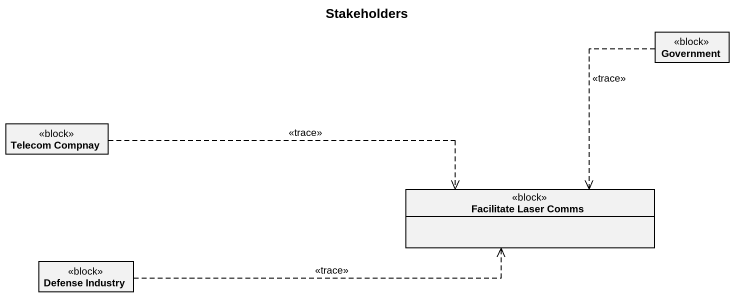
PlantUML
@startuml
title Stakeholders
hide circle
hide empty members
class Government <<block>>
class "Telecom Compnay" as Telecom_Compnay <<block>>
class "Facilitate Laser Comms" as Facilitate_Laser_Comms <<block>>
class "Defense Industry" as Defense_Industry <<block>>
Government ..> Facilitate_Laser_Comms : <<trace>>
Telecom_Compnay .right.> Facilitate_Laser_Comms : <<trace>>
Defense_Industry .right.> Facilitate_Laser_Comms : <<trace>>
@enduml
